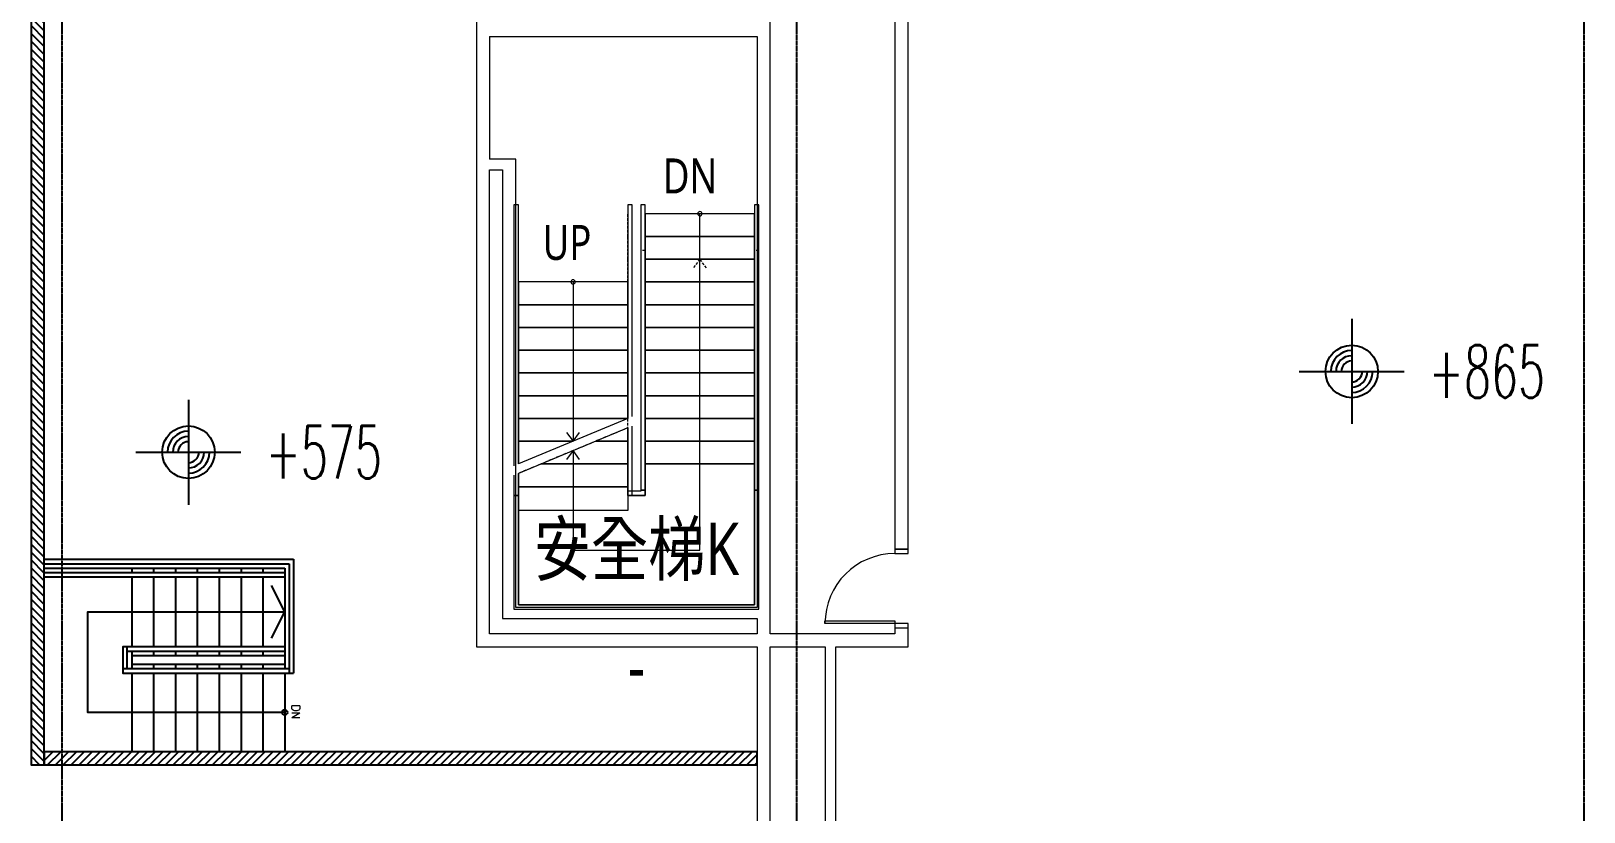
# Model space of a CAD drawing. Extents: x -3450 to 27857, y -1288 to 11880.
# Drawn here: x 23485 to 25260, y 3534 to 4426 of the extents above; entities that cross this region are included whole.
import ezdxf
from ezdxf.enums import TextEntityAlignment as Align

# ---------------------------------------------------------------- set-up
doc = ezdxf.new("R2010")
doc.units = 0
for name, pattern in [('X-S-FAB-L20$0$COL-CEN-LIN', [3.25, 2.5, -0.25, 0.25, -0.25]), ('X-S-FAB-L20$0$JJP_虛線(退縮線、投影線、地下室範圍、非屬本工程、圖面分區)', [0.45, 0.3, -0.15]), ('X-S-FAB-L20$0$虛線', [0.004233, 0.002117, -0.002117])]:
    doc.linetypes.add(name, pattern=pattern)
for name, color, linetype in [('X-S-FAB-L20$0$0-arr', 8, 'Continuous'), ('X-S-FAB-L20$0$0-DIM-INT', 8, 'Continuous'), ('X-S-FAB-L20$0$0-DIM-TXT', 8, 'Continuous'), ('X-S-FAB-L20$0$12', 8, 'Continuous'), ('X-S-FAB-L20$0$1_l20平面圖_1_A-STRS', 8, 'Continuous'), ('X-S-FAB-L20$0$1_l20平面圖_1_A-TEXT', 8, 'Continuous'), ('X-S-FAB-L20$0$1_l20平面圖_1_A-WALL-IN', 8, 'Continuous'), ('X-S-FAB-L20$0$1_l20平面圖_1_A-ZONE', 8, 'Continuous'), ('X-S-FAB-L20$0$1_l20平面圖_1_Door', 8, 'Continuous'), ('X-S-FAB-L20$0$BLOCK', 8, 'Continuous'), ('X-S-FAB-L20$0$CCL', 8, 'X-S-FAB-L20$0$COL-CEN-LIN'), ('X-S-FAB-L20$0$HR', 8, 'Continuous'), ('X-S-FAB-L20$0$ST', 8, 'Continuous'), ('X-S-FAB-L20$0$TXT', 8, 'Continuous'), ('X-S-FAB-L20$0$WALL_188K_IN', 3, 'Continuous'), ('X-S-FAB-L20$0$高程', 8, 'Continuous')]:
    doc.layers.add(name, color=color, linetype=linetype)
doc.styles.add('X-S-FAB-L20$0$CHINA', font='simplex.shx', dxfattribs={"width": 0.75, "bigfont": 'chineset.shx'})
doc.styles.add('X-S-FAB-L20$0$Standard', font='', dxfattribs={"width": 0.8})
doc.styles.get('X-S-FAB-L20$0$Standard').set_extended_font_data('Microsoft JhengHei')

# ---------------------------------------------------------------- blocks, each defined once
blk = doc.blocks.new('X-S-FAB-L20$0$FAB2-L05')
at = {"layer": 'X-S-FAB-L20$0$CCL'}
for p, q in [((-2640, 11005), (-2640, 0)), ((-1800, 11005), (-1800, 0)), ((-900, 11005), (-900, 0))]:
    blk.add_line(p, q, dxfattribs=at)
blk = doc.blocks.new('X-S-FAB-L20$0$A$C5E0A759A')
at = {"layer": 'X-S-FAB-L20$0$0-DIM-INT'}
for p, q in [((75, 105, -2689.4), (75, 45, -2689.4)), ((45, 75, -2689.4), (105, 75, -2689.4))]:
    blk.add_line(p, q, dxfattribs=at)
blk.add_circle((75, 75, -2689.4), 15, dxfattribs=at)
at = {"layer": 'X-S-FAB-L20$0$0-DIM-INT', "color": 4}
for radius, start, end in [(12, 90, 180), (9, 90, 180), (6, 90, 180), (12, 270, 0), (9, 270, 0), (6, 270, 0)]:
    blk.add_arc((75, 75, -2689.4), radius, start, end, dxfattribs=at)
at = {"layer": 'X-S-FAB-L20$0$0-DIM-TXT', "style": 'X-S-FAB-L20$0$CHINA', "width": 0.75}
blk.add_attdef('HIG', text='', height=40, dxfattribs=at).set_placement((119.13, 75, -2689.4), align=Align.MIDDLE_LEFT)
blk = doc.blocks.new('*U192')
at = {"layer": 'X-S-FAB-L20$0$WALL_188K_IN'}
h = blk.add_hatch(dxfattribs=at)
h.set_pattern_fill('LINE', color=8, scale=2, angle=45)
h.set_pattern_definition([(45, (779.1165, 0), (-4.49013, 4.49013), [])])
h.paths.add_polyline_path([(0, 0), (877.5, 0), (877.5, 15), (0, 15)])
blk.add_lwpolyline([(0, 0), (877.5, 0), (877.5, 15), (0, 15)], close=True, dxfattribs=at)
blk = doc.blocks.new('*U191')
at = {"layer": 'X-S-FAB-L20$0$WALL_188K_IN'}
h = blk.add_hatch(dxfattribs=at)
h.set_pattern_fill('LINE', color=8, scale=2, angle=45)
h.set_pattern_definition([(45, (716.6165, 0), (-4.49013, 4.49013), [])])
h.paths.add_polyline_path([(0, 0), (815, 0), (815, 15), (0, 15)])
blk.add_lwpolyline([(0, 0), (815, 0), (815, 15), (0, 15)], close=True, dxfattribs=at)
blk = doc.blocks.new('X-S-FAB-L20')
at = {"layer": 'X-S-FAB-L20$0$0-arr', "color": 4}
blk.add_lwpolyline([(23760, 3732.5), (23775, 3762.5), (23760, 3792.5)], dxfattribs=at)
blk.add_circle((23775, 3647.5), 3, dxfattribs=at)
at = {"layer": 'X-S-FAB-L20$0$12'}
blk.add_lwpolyline([(23775, 3647.5), (23550, 3647.5), (23550, 3762.5), (23775, 3762.5)], dxfattribs=at)
at = {"layer": 'X-S-FAB-L20$0$1_l20平面圖_1_A-STRS', "color": 4, "lineweight": 0, "ltscale": 10}
for p, q in [((24037, 4227.5), (24037, 4139.5)), ((24042, 4227.5), (24037, 4227.5)), ((24042, 4139.5), (24042, 4227.5)), ((24167, 4227.5), (24167, 4139.5)), ((24172, 4227.5), (24167, 4227.5)), ((24172, 4139.5), (24172, 4227.5)), ((24187, 4227.5), (24182, 4227.5)), ((24182, 4227.5), (24182, 4217.5)), ((24187, 4217.5), (24187, 4227.5)), ((24317, 4227.5), (24312, 4227.5)), ((24312, 4227.5), (24312, 4217.5)), ((24317, 4217.5), (24317, 4227.5)), ((24182, 4217.5), (24182, 3931.5)), ((24187, 3931.5), (24187, 4217.5)), ((24312, 4217.5), (24312, 3931.5)), ((24317, 3931.5), (24317, 4217.5)), ((24037, 4139.5), (24037, 3929.4)), ((24042, 3931.5), (24042, 4139.5)), ((24167, 4139.5), (24167, 3983.5)), ((24172, 3985.6), (24172, 4139.5)), ((24167, 3972.7), (24167, 3905.5)), ((24172, 3905.5), (24172, 3974.7)), ((24182, 3931.5), (24182, 3901.5)), ((24187, 3901.5), (24187, 3931.5)), ((24312, 3931.5), (24312, 3901.5)), ((24317, 3901.5), (24317, 3931.5)), ((24037, 3918.6), (24037, 3905.5)), ((24037, 3905.5), (24037, 3895.5)), ((24042, 3905.5), (24042, 3920.7)), ((24042, 3895.5), (24042, 3905.5)), ((24167, 3905.5), (24167, 3895.5)), ((24172, 3895.5), (24172, 3905.5)), ((24037, 3895.5), (24042, 3895.5)), ((24037, 3895.5), (24037, 3765.5)), ((24042, 3895.5), (24037, 3895.5)), ((24042, 3770.5), (24042, 3895.5)), ((24182, 3900.5), (24167, 3900.5)), ((24167, 3900.5), (24167, 3895.5)), ((24167, 3895.5), (24172, 3895.5)), ((24167, 3895.5), (24187, 3895.5)), ((24187, 3901.5), (24182, 3901.5)), ((24182, 3901.5), (24182, 3900.5)), ((24182, 3901.5), (24187, 3901.5)), ((24187, 3895.5), (24187, 3901.5)), ((24317, 3901.5), (24312, 3901.5)), ((24312, 3901.5), (24312, 3770.5)), ((24312, 3901.5), (24317, 3901.5)), ((24317, 3765.5), (24317, 3901.5)), ((24037, 3765.5), (24317, 3765.5)), ((24312, 3770.5), (24042, 3770.5))]:
    blk.add_line(p, q, dxfattribs=at)
at = {"layer": 'X-S-FAB-L20$0$1_l20平面圖_1_A-STRS', "color": 12, "linetype": 'X-S-FAB-L20$0$JJP_虛線(退縮線、投影線、地下室範圍、非屬本工程、圖面分區)', "lineweight": 0, "ltscale": 10}
for p, q in [((24167, 4217.5), (24167, 4217.5)), ((24167, 4191.5), (24167, 4217.5)), ((24312, 4217.5), (24187, 4217.5)), ((24187, 4217.5), (24187, 4191.5)), ((24312, 4191.5), (24312, 4217.5)), ((24167, 4191.5), (24167, 4191.5)), ((24167, 4191.5), (24167, 4191.5)), ((24167, 4165.5), (24167, 4191.5)), ((24312, 4191.5), (24187, 4191.5)), ((24187, 4191.5), (24187, 4165.5)), ((24187, 4191.5), (24312, 4191.5)), ((24312, 4165.5), (24312, 4191.5)), ((24187, 4175.5), (24182, 4175.5)), ((24182, 4175.5), (24182, 4165.5)), ((24187, 4165.5), (24187, 4175.5)), ((24317, 4175.5), (24312, 4175.5)), ((24312, 4175.5), (24312, 4165.5)), ((24317, 4165.5), (24317, 4175.5)), ((24167, 4165.5), (24167, 4165.5)), ((24167, 4165.5), (24167, 4165.5)), ((24167, 4139.5), (24167, 4165.5)), ((24182, 4165.5), (24182, 3931.5)), ((24312, 4165.5), (24187, 4165.5)), ((24187, 4165.5), (24187, 4139.5)), ((24187, 4165.5), (24312, 4165.5)), ((24187, 3931.5), (24187, 4165.5)), ((24312, 4165.5), (24187, 4165.5)), ((24187, 4165.5), (24187, 4139.5)), ((24312, 4165.5), (24187, 4165.5)), ((24187, 4165.5), (24187, 4139.5)), ((24249.5, 4165.5), (24242, 4155.5)), ((24249.5, 4139.5), (24249.5, 4165.5)), ((24257, 4155.5), (24249.5, 4165.5)), ((24312, 4139.5), (24312, 4165.5)), ((24312, 4165.5), (24312, 3931.5)), ((24312, 4139.5), (24312, 4165.5)), ((24312, 4139.5), (24312, 4165.5)), ((24317, 3931.5), (24317, 4165.5)), ((24167, 4139.5), (24042, 4139.5)), ((24042, 4139.5), (24042, 4113.5)), ((24167, 4139.5), (24167, 4139.5)), ((24167, 4139.5), (24167, 4139.5)), ((24167, 4113.5), (24167, 4139.5)), ((24167, 4113.5), (24167, 4139.5)), ((24167, 4139.5), (24167, 4139.5)), ((24167, 4113.5), (24167, 4139.5)), ((24312, 4139.5), (24187, 4139.5)), ((24187, 4139.5), (24187, 4113.5)), ((24187, 4139.5), (24312, 4139.5)), ((24187, 4139.5), (24187, 4139.5)), ((24187, 4139.5), (24187, 4113.5)), ((24187, 4139.5), (24187, 4139.5)), ((24312, 4139.5), (24187, 4139.5)), ((24187, 4139.5), (24187, 4113.5)), ((24187, 4139.5), (24312, 4139.5)), ((24312, 4139.5), (24187, 4139.5)), ((24187, 4139.5), (24187, 4113.5)), ((24187, 4139.5), (24312, 4139.5)), ((24249.5, 3931.5), (24249.5, 4139.5)), ((24312, 4113.5), (24312, 4139.5)), ((24312, 4113.5), (24312, 4139.5)), ((24312, 4113.5), (24312, 4139.5)), ((24042, 4113.5), (24167, 4113.5)), ((24167, 4113.5), (24042, 4113.5)), ((24042, 4113.5), (24042, 4087.5)), ((24167, 4113.5), (24167, 4113.5)), ((24167, 4113.5), (24167, 4113.5)), ((24167, 4087.5), (24167, 4113.5)), ((24167, 4087.5), (24167, 4113.5)), ((24167, 4113.5), (24167, 4113.5)), ((24167, 4113.5), (24167, 4113.5)), ((24167, 4087.5), (24167, 4113.5)), ((24312, 4113.5), (24187, 4113.5)), ((24187, 4113.5), (24187, 4087.5)), ((24187, 4113.5), (24312, 4113.5)), ((24187, 4113.5), (24187, 4113.5)), ((24187, 4113.5), (24187, 4087.5)), ((24187, 4113.5), (24187, 4113.5)), ((24312, 4113.5), (24187, 4113.5)), ((24187, 4113.5), (24187, 4087.5)), ((24187, 4113.5), (24312, 4113.5)), ((24312, 4113.5), (24187, 4113.5)), ((24187, 4113.5), (24187, 4087.5)), ((24187, 4113.5), (24312, 4113.5)), ((24312, 4087.5), (24312, 4113.5)), ((24312, 4087.5), (24312, 4113.5)), ((24312, 4087.5), (24312, 4113.5)), ((24042, 4087.5), (24167, 4087.5)), ((24167, 4087.5), (24042, 4087.5)), ((24042, 4087.5), (24042, 4061.5)), ((24167, 4087.5), (24167, 4087.5)), ((24167, 4087.5), (24167, 4087.5)), ((24167, 4061.5), (24167, 4087.5)), ((24167, 4061.5), (24167, 4087.5)), ((24167, 4087.5), (24167, 4087.5)), ((24167, 4087.5), (24167, 4087.5)), ((24167, 4061.5), (24167, 4087.5)), ((24312, 4087.5), (24187, 4087.5)), ((24187, 4087.5), (24187, 4061.5)), ((24187, 4087.5), (24312, 4087.5)), ((24187, 4087.5), (24187, 4087.5)), ((24187, 4087.5), (24187, 4061.5)), ((24187, 4087.5), (24187, 4087.5)), ((24312, 4087.5), (24187, 4087.5)), ((24187, 4087.5), (24187, 4061.5)), ((24187, 4087.5), (24312, 4087.5)), ((24312, 4087.5), (24187, 4087.5)), ((24187, 4087.5), (24187, 4061.5)), ((24187, 4087.5), (24312, 4087.5)), ((24312, 4061.5), (24312, 4087.5)), ((24312, 4061.5), (24312, 4087.5)), ((24312, 4061.5), (24312, 4087.5)), ((24042, 4061.5), (24167, 4061.5)), ((24167, 4061.5), (24042, 4061.5)), ((24042, 4061.5), (24042, 4035.5)), ((24167, 4061.5), (24167, 4061.5)), ((24167, 4061.5), (24167, 4061.5)), ((24167, 4035.5), (24167, 4061.5)), ((24167, 4035.5), (24167, 4061.5)), ((24167, 4061.5), (24167, 4061.5)), ((24167, 4061.5), (24167, 4061.5)), ((24167, 4035.5), (24167, 4061.5)), ((24312, 4061.5), (24187, 4061.5)), ((24187, 4061.5), (24187, 4035.5)), ((24187, 4061.5), (24312, 4061.5)), ((24187, 4061.5), (24187, 4061.5)), ((24187, 4061.5), (24187, 4035.5)), ((24187, 4061.5), (24187, 4061.5)), ((24312, 4061.5), (24187, 4061.5)), ((24187, 4061.5), (24187, 4035.5)), ((24187, 4061.5), (24312, 4061.5)), ((24312, 4061.5), (24187, 4061.5)), ((24187, 4061.5), (24187, 4035.5)), ((24187, 4061.5), (24312, 4061.5)), ((24312, 4035.5), (24312, 4061.5)), ((24312, 4035.5), (24312, 4061.5)), ((24312, 4035.5), (24312, 4061.5)), ((24042, 4035.5), (24167, 4035.5)), ((24167, 4035.5), (24042, 4035.5)), ((24042, 4035.5), (24042, 4009.5)), ((24167, 4035.5), (24167, 4035.5)), ((24167, 4035.5), (24167, 4035.5)), ((24167, 4009.5), (24167, 4035.5)), ((24167, 4009.5), (24167, 4035.5)), ((24167, 4035.5), (24167, 4035.5)), ((24167, 4035.5), (24167, 4035.5)), ((24167, 4009.5), (24167, 4035.5)), ((24312, 4035.5), (24187, 4035.5)), ((24187, 4035.5), (24187, 4009.5)), ((24187, 4035.5), (24312, 4035.5)), ((24187, 4035.5), (24187, 4035.5)), ((24187, 4035.5), (24187, 4009.5)), ((24187, 4035.5), (24187, 4035.5)), ((24312, 4035.5), (24187, 4035.5)), ((24187, 4035.5), (24187, 4009.5)), ((24187, 4035.5), (24312, 4035.5)), ((24312, 4035.5), (24187, 4035.5)), ((24187, 4035.5), (24187, 4009.5)), ((24187, 4035.5), (24312, 4035.5)), ((24312, 4009.5), (24312, 4035.5)), ((24312, 4009.5), (24312, 4035.5)), ((24312, 4009.5), (24312, 4035.5)), ((24042, 4009.5), (24167, 4009.5)), ((24167, 4009.5), (24042, 4009.5)), ((24042, 4009.5), (24042, 3983.5)), ((24167, 4009.5), (24167, 4009.5)), ((24167, 4009.5), (24167, 4009.5)), ((24167, 3983.5), (24167, 4009.5)), ((24167, 3983.5), (24167, 4009.5)), ((24167, 4009.5), (24167, 4009.5)), ((24167, 4009.5), (24167, 4009.5)), ((24167, 3983.5), (24167, 4009.5)), ((24312, 4009.5), (24187, 4009.5)), ((24187, 4009.5), (24187, 3983.5)), ((24187, 4009.5), (24312, 4009.5)), ((24187, 4009.5), (24187, 4009.5)), ((24187, 4009.5), (24187, 3991.8)), ((24187, 4009.5), (24187, 4009.5)), ((24312, 4009.5), (24187, 4009.5)), ((24187, 4009.5), (24187, 3983.5)), ((24187, 4009.5), (24312, 4009.5)), ((24312, 4009.5), (24187, 4009.5)), ((24187, 4009.5), (24187, 3983.5)), ((24187, 4009.5), (24312, 4009.5)), ((24312, 3983.5), (24312, 4009.5)), ((24312, 3983.5), (24312, 4009.5)), ((24312, 3983.5), (24312, 4009.5)), ((24042, 3983.5), (24167, 3983.5)), ((24167, 3983.5), (24042, 3983.5)), ((24042, 3983.5), (24042, 3957.5)), ((24167, 3983.5), (24167, 3983.5)), ((24167, 3983.5), (24167, 3983.5)), ((24167, 3957.5), (24167, 3983.5)), ((24167, 3983.5), (24167, 3983.5)), ((24167, 3983.5), (24167, 3983.5)), ((24167, 3957.5), (24167, 3983.5)), ((24312, 3983.5), (24187, 3983.5)), ((24187, 3983.5), (24187, 3957.5)), ((24187, 3983.5), (24312, 3983.5)), ((24312, 3983.5), (24187, 3983.5)), ((24187, 3983.5), (24187, 3957.5)), ((24187, 3983.5), (24312, 3983.5)), ((24312, 3983.5), (24187, 3983.5)), ((24187, 3983.5), (24187, 3957.5)), ((24187, 3983.5), (24312, 3983.5)), ((24312, 3957.5), (24312, 3983.5)), ((24312, 3957.5), (24312, 3983.5)), ((24312, 3957.5), (24312, 3983.5)), ((24167, 3972.7), (24042, 3920.7)), ((24167, 3972.7), (24167, 3905.5)), ((24167, 3957.5), (24167, 3972.7)), ((24172, 3905.5), (24172, 3974.7)), ((24042, 3957.5), (24104.5, 3957.5)), ((24104.5, 3957.5), (24042, 3957.5)), ((24042, 3957.5), (24042, 3931.5)), ((24104.5, 3946.7), (24104.5, 3905.5)), ((24130.5, 3957.5), (24167, 3957.5)), ((24167, 3957.5), (24130.5, 3957.5)), ((24130.5, 3957.5), (24167, 3957.5)), ((24167, 3957.5), (24130.5, 3957.5)), ((24130.5, 3957.5), (24167, 3957.5)), ((24167, 3957.5), (24130.5, 3957.5)), ((24167, 3931.5), (24167, 3957.5)), ((24167, 3931.5), (24167, 3957.5)), ((24167, 3931.5), (24167, 3957.5)), ((24312, 3957.5), (24187, 3957.5)), ((24187, 3957.5), (24187, 3931.5)), ((24187, 3957.5), (24312, 3957.5)), ((24312, 3957.5), (24187, 3957.5)), ((24187, 3957.5), (24187, 3931.5)), ((24187, 3957.5), (24312, 3957.5)), ((24187, 3957.5), (24187, 3931.5)), ((24312, 3957.5), (24187, 3957.5)), ((24187, 3957.5), (24312, 3957.5)), ((24312, 3931.5), (24312, 3957.5)), ((24312, 3931.5), (24312, 3957.5)), ((24312, 3931.5), (24312, 3957.5)), ((24068, 3931.5), (24167, 3931.5)), ((24167, 3931.5), (24068, 3931.5)), ((24068, 3931.5), (24167, 3931.5)), ((24167, 3931.5), (24068, 3931.5)), ((24068, 3931.5), (24167, 3931.5)), ((24167, 3931.5), (24068, 3931.5)), ((24167, 3905.5), (24167, 3931.5)), ((24167, 3905.5), (24167, 3931.5)), ((24167, 3905.5), (24167, 3931.5)), ((24182, 3931.5), (24182, 3901.5)), ((24187, 3931.5), (24312, 3931.5)), ((24187, 3901.5), (24187, 3931.5)), ((24187, 3931.5), (24312, 3931.5)), ((24312, 3931.5), (24187, 3931.5)), ((24187, 3931.5), (24187, 3895.5)), ((24187, 3931.5), (24312, 3931.5)), ((24249.5, 3833), (24249.5, 3931.5)), ((24312, 3931.5), (24312, 3901.5)), ((24312, 3770.5), (24312, 3931.5)), ((24317, 3901.5), (24317, 3931.5)), ((24037, 3918.6), (24037, 3905.5)), ((24037, 3905.5), (24037, 3895.5)), ((24042, 3920.7), (24042, 3905.5)), ((24042, 3905.5), (24042, 3920.7)), ((24042, 3920.7), (24042, 3905.5)), ((24042, 3920.7), (24042, 3905.5)), ((24042, 3905.5), (24167, 3905.5)), ((24042, 3895.5), (24042, 3905.5)), ((24042, 3905.5), (24167, 3905.5)), ((24167, 3905.5), (24042, 3905.5)), ((24167, 3905.5), (24042, 3905.5)), ((24167, 3905.5), (24042, 3905.5)), ((24042, 3905.5), (24167, 3905.5)), ((24167, 3905.5), (24042, 3905.5)), ((24042, 3905.5), (24042, 3770.5)), ((24104.5, 3905.5), (24104.5, 3833)), ((24167, 3905.5), (24167, 3895.5)), ((24167, 3895.5), (24167, 3905.5)), ((24172, 3895.5), (24172, 3905.5)), ((24037, 3895.5), (24042, 3895.5)), ((24037, 3895.5), (24037, 3765.5)), ((24042, 3895.5), (24037, 3895.5)), ((24042, 3770.5), (24042, 3895.5)), ((24182, 3900.5), (24167, 3900.5)), ((24167, 3900.5), (24167, 3895.5)), ((24167, 3895.5), (24172, 3895.5)), ((24167, 3895.5), (24187, 3895.5)), ((24187, 3895.5), (24167, 3895.5)), ((24187, 3901.5), (24182, 3901.5)), ((24182, 3901.5), (24182, 3900.5)), ((24182, 3901.5), (24187, 3901.5)), ((24187, 3895.5), (24187, 3901.5)), ((24317, 3901.5), (24312, 3901.5)), ((24312, 3901.5), (24312, 3770.5)), ((24312, 3901.5), (24317, 3901.5)), ((24317, 3765.5), (24317, 3901.5)), ((24104.5, 3833), (24249.5, 3833)), ((24037, 3765.5), (24317, 3765.5)), ((24312, 3770.5), (24042, 3770.5)), ((24042, 3770.5), (24312, 3770.5))]:
    blk.add_line(p, q, dxfattribs=at)
at = {"layer": 'X-S-FAB-L20$0$1_l20平面圖_1_A-STRS', "color": 12, "lineweight": 0, "ltscale": 10}
for p, q in [((24312, 4217.5), (24187, 4217.5)), ((24187, 4217.5), (24187, 4191.5)), ((24312, 4191.5), (24312, 4217.5)), ((24312, 4191.5), (24187, 4191.5)), ((24187, 4191.5), (24187, 4165.5)), ((24187, 4191.5), (24312, 4191.5)), ((24312, 4165.5), (24312, 4191.5)), ((24312, 4165.5), (24187, 4165.5)), ((24187, 4165.5), (24187, 4139.5)), ((24187, 4165.5), (24312, 4165.5)), ((24312, 4139.5), (24312, 4165.5)), ((24167, 4139.5), (24042, 4139.5)), ((24042, 4139.5), (24042, 4113.5)), ((24167, 4113.5), (24167, 4139.5)), ((24312, 4139.5), (24187, 4139.5)), ((24187, 4139.5), (24187, 4113.5)), ((24187, 4139.5), (24312, 4139.5)), ((24312, 4113.5), (24312, 4139.5)), ((24042, 4113.5), (24167, 4113.5)), ((24167, 4113.5), (24042, 4113.5)), ((24042, 4113.5), (24042, 4087.5)), ((24167, 4087.5), (24167, 4113.5)), ((24312, 4113.5), (24187, 4113.5)), ((24187, 4113.5), (24187, 4087.5)), ((24187, 4113.5), (24312, 4113.5)), ((24312, 4087.5), (24312, 4113.5)), ((24042, 4087.5), (24167, 4087.5)), ((24167, 4087.5), (24042, 4087.5)), ((24042, 4087.5), (24042, 4061.5)), ((24167, 4061.5), (24167, 4087.5)), ((24312, 4087.5), (24187, 4087.5)), ((24187, 4087.5), (24187, 4061.5)), ((24187, 4087.5), (24312, 4087.5)), ((24312, 4061.5), (24312, 4087.5)), ((24042, 4061.5), (24167, 4061.5)), ((24167, 4061.5), (24042, 4061.5)), ((24042, 4061.5), (24042, 4035.5)), ((24167, 4035.5), (24167, 4061.5)), ((24312, 4061.5), (24187, 4061.5)), ((24187, 4061.5), (24187, 4035.5)), ((24187, 4061.5), (24312, 4061.5)), ((24312, 4035.5), (24312, 4061.5)), ((24042, 4035.5), (24167, 4035.5)), ((24167, 4035.5), (24042, 4035.5)), ((24042, 4035.5), (24042, 4009.5)), ((24167, 4009.5), (24167, 4035.5)), ((24312, 4035.5), (24187, 4035.5)), ((24187, 4035.5), (24187, 4009.5)), ((24187, 4035.5), (24312, 4035.5)), ((24312, 4009.5), (24312, 4035.5)), ((24042, 4009.5), (24167, 4009.5)), ((24167, 4009.5), (24042, 4009.5)), ((24042, 4009.5), (24042, 3983.5)), ((24167, 3983.5), (24167, 4009.5)), ((24312, 4009.5), (24187, 4009.5)), ((24187, 4009.5), (24187, 3983.5)), ((24187, 4009.5), (24312, 4009.5)), ((24312, 3983.5), (24312, 4009.5)), ((24042, 3983.5), (24167, 3983.5)), ((24167, 3983.5), (24042, 3983.5)), ((24042, 3983.5), (24042, 3957.5)), ((24167, 3983.5), (24042, 3931.5)), ((24312, 3983.5), (24187, 3983.5)), ((24187, 3983.5), (24187, 3957.5)), ((24187, 3983.5), (24312, 3983.5)), ((24312, 3957.5), (24312, 3983.5)), ((24167, 3972.7), (24042, 3920.7)), ((24167, 3957.5), (24167, 3972.7)), ((24042, 3957.5), (24104.5, 3957.5)), ((24104.5, 3957.5), (24042, 3957.5)), ((24042, 3957.5), (24042, 3931.5)), ((24130.5, 3957.5), (24167, 3957.5)), ((24167, 3957.5), (24130.5, 3957.5)), ((24167, 3931.5), (24167, 3957.5)), ((24187, 3957.5), (24187, 3931.5)), ((24312, 3957.5), (24187, 3957.5)), ((24187, 3957.5), (24312, 3957.5)), ((24312, 3931.5), (24312, 3957.5)), ((24068, 3931.5), (24167, 3931.5)), ((24167, 3931.5), (24068, 3931.5)), ((24167, 3905.5), (24167, 3931.5)), ((24312, 3931.5), (24187, 3931.5)), ((24187, 3931.5), (24187, 3895.5)), ((24312, 3931.5), (24187, 3931.5)), ((24187, 3931.5), (24187, 3895.5)), ((24187, 3931.5), (24312, 3931.5)), ((24312, 3770.5), (24312, 3931.5)), ((24312, 3770.5), (24312, 3931.5)), ((24042, 3920.7), (24042, 3905.5)), ((24167, 3905.5), (24042, 3905.5)), ((24167, 3905.5), (24042, 3905.5)), ((24167, 3905.5), (24042, 3905.5)), ((24042, 3905.5), (24167, 3905.5)), ((24167, 3905.5), (24042, 3905.5)), ((24042, 3905.5), (24042, 3770.5)), ((24167, 3895.5), (24167, 3905.5)), ((24187, 3895.5), (24167, 3895.5)), ((24167, 3895.5), (24167, 3878.3)), ((24187, 3895.5), (24167, 3895.5)), ((24167, 3878.3), (24042, 3878.3)), ((24042, 3878.3), (24042, 3770.5)), ((24042, 3770.5), (24312, 3770.5)), ((24042, 3770.5), (24312, 3770.5))]:
    blk.add_line(p, q, dxfattribs=at)
at = {"layer": 'X-S-FAB-L20$0$1_l20平面圖_1_A-STRS', "color": 8, "lineweight": 0, "ltscale": 10}
for p, q in [((24249.5, 4191.5), (24249.5, 4217.5)), ((24249.5, 3931.5), (24249.5, 4191.5)), ((24104.5, 4139.5), (24104.5, 4113.5)), ((24104.5, 4113.5), (24104.5, 3957.5)), ((24097, 3967.5), (24104.5, 3957.5)), ((24104.5, 3957.5), (24112, 3967.5)), ((24104.5, 3946.7), (24097, 3936.7)), ((24104.5, 3946.7), (24104.5, 3905.5)), ((24112, 3936.7), (24104.5, 3946.7)), ((24249.5, 3833), (24249.5, 3931.5)), ((24104.5, 3905.5), (24104.5, 3833)), ((24104.5, 3833), (24249.5, 3833))]:
    blk.add_line(p, q, dxfattribs=at)
at = {"layer": 'X-S-FAB-L20$0$1_l20平面圖_1_A-STRS', "color": 12, "linetype": 'X-S-FAB-L20$0$虛線', "lineweight": 0, "ltscale": 10}
for p, q in [((24312, 3931.5), (24187, 3931.5)), ((24187, 3931.5), (24187, 3895.5)), ((24312, 3770.5), (24312, 3931.5)), ((24187, 3895.5), (24167, 3895.5)), ((24167, 3895.5), (24167, 3878.3)), ((24167, 3878.3), (24042, 3878.3)), ((24042, 3878.3), (24042, 3770.5)), ((24042, 3770.5), (24312, 3770.5))]:
    blk.add_line(p, q, dxfattribs=at)
at = {"layer": 'X-S-FAB-L20$0$1_l20平面圖_1_A-STRS', "color": 8, "lineweight": 0, "ltscale": 10, "flags": 128}
for points in [[(24247, 4217.5, 1), (24252, 4217.5, 1)], [(24102, 4139.5, 1), (24107, 4139.5, 1)]]:
    blk.add_lwpolyline(points, format="xyb", close=True, dxfattribs=at)
at = {"layer": 'X-S-FAB-L20$0$1_l20平面圖_1_A-WALL-IN', "color": 3, "lineweight": 0, "ltscale": 10}
for p, q in [((24009, 4420), (24315, 4420)), ((24009, 4420), (24009, 4280)), ((24472.5, 3834.1), (24487.5, 3834.1)), ((24472.5, 3744.1), (24487.5, 3744.1))]:
    blk.add_line(p, q, dxfattribs=at)
at = {"layer": 'X-S-FAB-L20$0$1_l20平面圖_1_A-WALL-IN', "color": 3, "lineweight": 0, "ltscale": 10, "flags": 128}
for points in [[(24487.5, 3834.1), (24487.5, 4470)], [(23994, 4455), (23994, 3722.5), (24009, 3722.5)], [(24330, 3737.5), (24330, 4455)], [(24472.5, 4455), (24472.5, 3834.1)], [(24315, 4420), (24315, 3767.5)], [(24024, 4280), (24009, 4280)], [(24039, 4280), (24024, 4280)], [(24315, 3767.5), (24039, 3767.5), (24039, 4280)], [(24009, 4267.5), (24024, 4267.5)], [(24315, 3737.5), (24009, 3737.5), (24009, 4267.5)], [(24024, 4267.5), (24024, 3755), (24315, 3755)], [(24315, 3755), (24315, 3737.5)], [(24472.5, 3737.5), (24330, 3737.5)], [(24472.5, 3744.1), (24472.5, 3737.5)], [(24487.5, 3737.5), (24487.5, 3744.1)], [(24487.5, 3722.5), (24487.5, 3737.5)], [(24009, 3722.5), (24315, 3722.5)], [(24315, 3722.5), (24315, 1555)], [(24330, 3045), (24330, 3722.5)], [(24330, 3722.5), (24392.8, 3722.5)], [(24392.8, 3722.5), (24392.8, 3602.5)], [(24405, 3722.5), (24487.5, 3722.5)], [(24405, 3045), (24405, 3722.5)], [(24392.8, 3602.5), (24392.8, 3045)]]:
    blk.add_lwpolyline(points, dxfattribs=at)
at = {"layer": 'X-S-FAB-L20$0$1_l20平面圖_1_Door', "color": 4, "lineweight": 0, "ltscale": 10}
for p, q in [((24472.5, 3834.1), (24472.5, 3829.1)), ((24487.5, 3834.1), (24472.5, 3834.1)), ((24487.5, 3829.1), (24487.5, 3834.1)), ((24472.5, 3829.1), (24487.5, 3829.1)), ((24392.5, 3749.1), (24392.5, 3752.1)), ((24392.5, 3752.1), (24472.5, 3752.1)), ((24472.5, 3749.1), (24392.5, 3749.1)), ((24472.5, 3752.1), (24472.5, 3749.1)), ((24472.5, 3749.1), (24472.5, 3744.1)), ((24487.5, 3749.1), (24472.5, 3749.1)), ((24487.5, 3744.1), (24487.5, 3749.1)), ((24472.5, 3744.1), (24487.5, 3744.1))]:
    blk.add_line(p, q, dxfattribs=at)
blk.add_arc((24472.5, 3749.1), 80, 90, 180, dxfattribs=at)
at = {"layer": 'X-S-FAB-L20$0$HR'}
for points in [[(23500, 3822.5), (23785, 3822.5)], [(23500, 3817.5), (23780, 3817.5)], [(23780, 3817.5), (23780, 3692.5)], [(23785, 3822.5), (23785, 3692.5)], [(23500, 3807.5), (23775, 3807.5)], [(23500, 3802.5), (23775, 3802.5)], [(23775, 3722.5), (23590, 3722.5), (23590, 3692.5), (23785, 3692.5)], [(23595, 3717.5), (23595, 3722.5)], [(23780, 3697.5), (23595, 3697.5), (23595, 3717.5), (23775, 3717.5)], [(23595, 3697.5), (23590, 3697.5)]]:
    blk.add_lwpolyline(points, dxfattribs=at)
at = {"layer": 'X-S-FAB-L20$0$ST'}
for p, q in [((23600, 3812.5), (23600, 3807.5)), ((23600, 3802.5), (23600, 3722.5)), ((23625, 3812.5), (23625, 3807.5)), ((23625, 3802.5), (23625, 3722.5)), ((23650, 3812.5), (23650, 3807.5)), ((23650, 3802.5), (23650, 3722.5)), ((23675, 3812.5), (23675, 3807.5)), ((23675, 3802.5), (23675, 3722.5)), ((23700, 3812.5), (23700, 3807.5)), ((23700, 3802.5), (23700, 3722.5)), ((23725, 3812.5), (23725, 3807.5)), ((23725, 3802.5), (23725, 3722.5)), ((23750, 3812.5), (23750, 3807.5)), ((23750, 3802.5), (23750, 3722.5)), ((23775, 3812.5), (23775, 3702.5)), ((23600, 3717.5), (23600, 3702.5)), ((23625, 3717.5), (23625, 3712.5)), ((23650, 3717.5), (23650, 3712.5)), ((23675, 3717.5), (23675, 3712.5)), ((23700, 3717.5), (23700, 3712.5)), ((23725, 3717.5), (23725, 3712.5)), ((23750, 3717.5), (23750, 3712.5)), ((23600, 3702.5), (23600, 3697.5)), ((23600, 3692.5), (23600, 3602.5)), ((23625, 3702.5), (23625, 3697.5)), ((23625, 3692.5), (23625, 3602.5)), ((23650, 3702.5), (23650, 3697.5)), ((23650, 3692.5), (23650, 3602.5)), ((23675, 3702.5), (23675, 3697.5)), ((23675, 3692.5), (23675, 3602.5)), ((23700, 3702.5), (23700, 3697.5)), ((23700, 3692.5), (23700, 3602.5)), ((23725, 3702.5), (23725, 3697.5)), ((23725, 3692.5), (23725, 3602.5)), ((23750, 3702.5), (23750, 3697.5)), ((23750, 3692.5), (23750, 3602.5)), ((23775, 3702.5), (23775, 3697.5)), ((23775, 3692.5), (23775, 3602.5))]:
    blk.add_line(p, q, dxfattribs=at)
for points in [[(23500, 3812.5), (23650, 3812.5)], [(23650, 3812.5), (23775, 3812.5)], [(23600, 3712.5), (23775, 3712.5)], [(23600, 3702.5), (23775, 3702.5)]]:
    blk.add_lwpolyline(points, dxfattribs=at)
at = {"layer": 'X-S-FAB-L20$0$BLOCK'}
blk.add_blockref('X-S-FAB-L20$0$FAB2-L05', (26160, -720), dxfattribs=at)
at = {"layer": 'X-S-FAB-L20$0$WALL_188K_IN', "rotation": 90}
blk.add_blockref('*U192', (23500, 3587.5), dxfattribs=at)
at = {"layer": 'X-S-FAB-L20$0$WALL_188K_IN'}
blk.add_blockref('*U191', (23500, 3587.5), dxfattribs=at)
at = {"layer": 'X-S-FAB-L20$0$高程'}
ref = blk.add_blockref('X-S-FAB-L20$0$A$C5E0A759A', (24844.6, 3887.2, 5378.8), dxfattribs=dict(at, xscale=2, yscale=2, zscale=2))
ref.add_attrib('HIG', '+865', dxfattribs={"layer": 'X-S-FAB-L20$0$0-DIM-TXT', "height": 60, "style": 'X-S-FAB-L20$0$CHINA', "width": 0.6}).set_placement((25082.8, 4037.2), align=Align.MIDDLE_LEFT)
ref = blk.add_blockref('X-S-FAB-L20$0$A$C5E0A759A', (23514.9, 3794.9, 5378.8), dxfattribs=dict(at, xscale=2, yscale=2, zscale=2))
ref.add_attrib('HIG', '+575', dxfattribs={"layer": 'X-S-FAB-L20$0$0-DIM-TXT', "height": 60, "style": 'X-S-FAB-L20$0$CHINA', "width": 0.6}).set_placement((23753.2, 3944.9), align=Align.MIDDLE_LEFT)
at = {"layer": 'X-S-FAB-L20$0$1_l20平面圖_1_A-TEXT', "color": 6, "linetype": 'Continuous', "lineweight": 0, "char_height": 40, "attachment_point": 4, "style": 'X-S-FAB-L20$0$Standard'}
for s, insert in [('\\A1;{\\pql;\\fMicrosoft JhengHei|b0|i0|c136|p34;DN}', (24207.2, 4260.6)), ('\\A1;{\\pql;\\fMicrosoft JhengHei|b0|i0|c136|p34;UP}', (24069.8, 4184.4))]:
    blk.add_mtext(s, dxfattribs=dict(at, insert=insert))
at = {"layer": 'X-S-FAB-L20$0$1_l20平面圖_1_A-ZONE', "color": 59, "linetype": 'Continuous', "lineweight": 0, "char_height": 60, "attachment_point": 2, "style": 'X-S-FAB-L20$0$Standard'}
for s, insert in [('\\A1;{\\pqc;\\pt0;\\fMicrosoft JhengHei|b0|i0|c136|p34;安全梯K}', (24177, 3864.4)), ('\\A1;{\\pqc;\\pt0;\\fMicrosoft JhengHei|b0|i0|c136|p34;-}', (24177, 3730.2))]:
    blk.add_mtext(s, dxfattribs=dict(at, insert=insert))
at = {"layer": 'X-S-FAB-L20$0$TXT', "style": 'X-S-FAB-L20$0$CHINA'}
blk.add_text('DN', height=9, rotation=270, dxfattribs=at).set_placement((23787.7, 3648.1, 0), align=Align.MIDDLE_CENTER)

msp = doc.modelspace()

# ---------------------------------------------------------------- block references
msp.add_blockref('X-S-FAB-L20', (0, 0))

doc.saveas('drawing.dxf')
